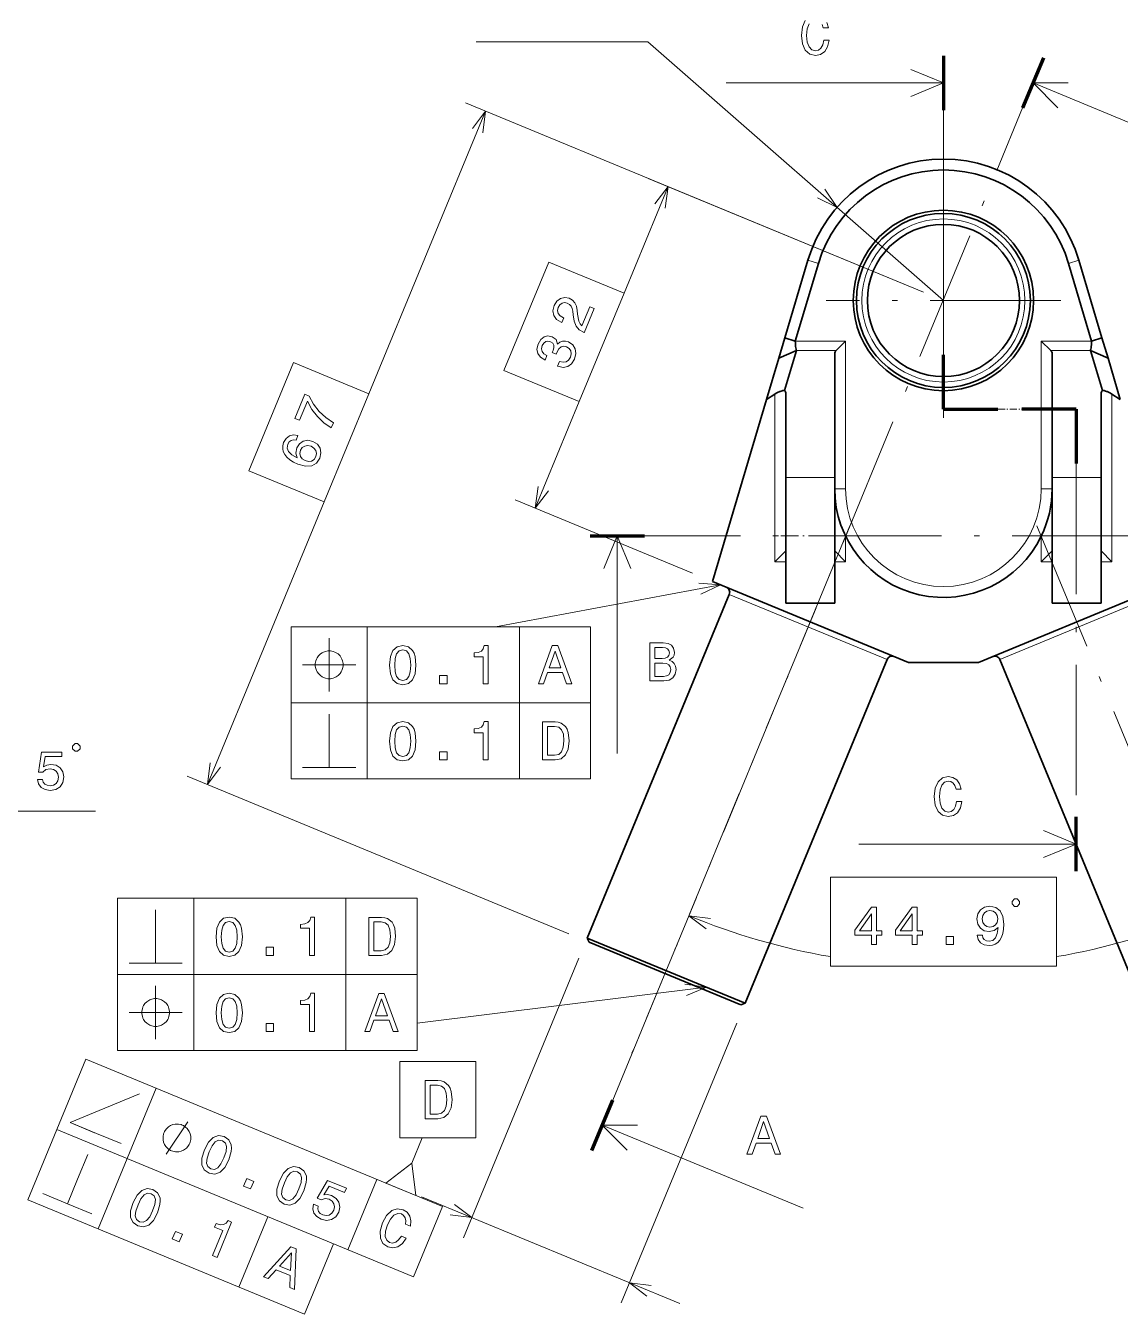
# Model space of a CAD drawing. Extents: x 0 to 420, y 0 to 297.
# Drawn here: x 118.9 to 219.6, y 65 to 183.5 of the extents above; entities that cross this region are included whole.
import ezdxf

# ---------------------------------------------------------------- set-up
doc = ezdxf.new("R2010")
doc.units = 0
doc.linetypes.add('DASHDOT', pattern=[18.5, 12, -3, 0.5, -3])

msp = doc.modelspace()

# ---------------------------------------------------------------- linework, layer by layer
at = {"color": 7, "lineweight": 13, "ltscale": 0.395202}
msp.add_line((176.165009, 182.025543), (160.356934, 182.025543), dxfattribs=at)
at = {"color": 7, "lineweight": 13}
for p, q in [((203.343613, 158.240448), (176.165009, 182.025543)), ((203.343613, 178.240448), (183.343613, 178.240448)), ((150.488724, 149.66478), (161.227173, 175.647095)), ((201.495255, 159.004364), (159.378815, 176.411026)), ((201.495255, 159.004364), (176.169647, 169.471405)), ((135.635773, 113.727158), (146.374222, 139.709488)), ((173.343613, 136.587234), (173.343613, 116.587227)), ((182.828812, 132.093826), (162.137451, 128.240448)), ((143.343613, 128.240448), (170.887695, 128.240448)), ((143.343613, 121.240448), (170.887695, 121.240448)), ((168.898239, 99.979828), (133.787415, 114.491074)), ((143.343613, 114.240448), (170.887695, 114.240448)), ((103.203514, 111.284958), (125.328247, 111.284958)), ((215.557602, 108.240448), (195.557602, 108.240448)), ((127.378006, 103.258934), (154.922089, 103.258934)), ((127.378006, 96.258934), (154.922089, 96.258934)), ((181.549942, 95.075516), (154.922089, 91.792145)), ((127.378006, 89.258934), (154.922089, 89.258934)), ((124.466034, 88.468178), (157.255981, 74.916145)), ((121.792297, 81.998924), (154.582245, 68.446892)), ((171.962357, 82.391113), (190.445923, 74.751884)), ((119.118568, 75.529678), (144.574219, 65.008904))]:
    msp.add_line(p, q, dxfattribs=at)
at = {"color": 7, "lineweight": 100, "ltscale": 0.125}
for p, q in [((203.343613, 180.740448), (203.343613, 175.740448)), ((212.538513, 180.567566), (210.628708, 175.946671)), ((203.343613, 148.240448), (203.343613, 153.240448)), ((203.343613, 148.240448), (208.343613, 148.240448)), ((215.557602, 148.240448), (210.557602, 148.240448)), ((215.557602, 148.240448), (215.557602, 143.240448)), ((170.843613, 136.587234), (175.843613, 136.587234)), ((215.557602, 105.740448), (215.557602, 110.740448)), ((171.007446, 80.080666), (172.917252, 84.701553))]:
    msp.add_line(p, q, dxfattribs=at)
at = {"color": 7, "lineweight": 13, "ltscale": 0.5}
msp.add_line((211.583618, 178.257126), (230.067169, 170.617889), dxfattribs=at)
at = {"color": 7, "linetype": 'DASHDOT', "lineweight": 13}
for p, q in [((172.917252, 84.701553), (210.628708, 175.946671)), ((203.343613, 175.740448), (203.343613, 153.240448)), ((203.343613, 169.030441), (203.343613, 147.450455)), ((214.133606, 158.240448), (192.553619, 158.240448)), ((215.557602, 143.240448), (215.557602, 110.740448)), ((194.748383, 137.523254), (173.991959, 87.30188)), ((211.947617, 137.526825), (232.703812, 87.306007)), ((240.164871, 136.587234), (175.843613, 136.587234))]:
    msp.add_line(p, q, dxfattribs=at)
at = {"color": 7, "lineweight": 13, "ltscale": 0.26535}
msp.add_line((173.963867, 158.89827), (178.018005, 168.707489), dxfattribs=at)
at = {"color": 7, "lineweight": 35, "ltscale": 0.186354}
for p, q in [((188.759918, 154.793701), (190.881042, 161.939697)), ((189.718567, 154.509155), (191.839706, 161.655136)), ((216.968658, 154.509155), (214.847519, 161.655136)), ((217.927307, 154.793701), (215.806183, 161.939697))]:
    msp.add_line(p, q, dxfattribs=at)
at = {"color": 7, "lineweight": 13, "ltscale": 0.025}
for p, q in [((190.881042, 161.939697), (191.839706, 161.655136)), ((215.806183, 161.939697), (214.847519, 161.655136)), ((193.343613, 140.927765), (194.343613, 140.927765)), ((213.343613, 140.927765), (212.343613, 140.927765)), ((187.843613, 134.200851), (188.843597, 134.200851)), ((193.343597, 134.200851), (194.343613, 134.200851)), ((212.343613, 134.200851), (213.343613, 134.200851)), ((217.843613, 134.200851), (218.843613, 134.200851))]:
    msp.add_line(p, q, dxfattribs=at)
at = {"color": 7, "lineweight": 35, "ltscale": 0.048774}
for p, q in [((188.759903, 154.793671), (188.204742, 152.92337)), ((217.927322, 154.793671), (218.482483, 152.92337))]:
    msp.add_line(p, q, dxfattribs=at)
at = {"color": 7, "lineweight": 35, "ltscale": 0.025}
for p, q in [((188.759918, 154.793701), (189.718567, 154.509155)), ((217.927307, 154.793701), (216.968658, 154.509155))]:
    msp.add_line(p, q, dxfattribs=at)
at = {"color": 7, "lineweight": 13, "ltscale": 0.115626}
for p, q in [((189.718567, 154.509155), (194.343613, 154.509155)), ((212.343613, 154.509155), (216.968658, 154.509155))]:
    msp.add_line(p, q, dxfattribs=at)
at = {"color": 7, "lineweight": 35, "ltscale": 0.030619}
for p, q in [((194.343613, 154.509155), (193.477585, 153.643127)), ((212.343613, 154.509155), (213.209641, 153.643127))]:
    msp.add_line(p, q, dxfattribs=at)
at = {"color": 7, "lineweight": 13, "ltscale": 0.339535}
for p, q in [((194.343613, 154.509155), (194.343613, 140.927765)), ((212.343613, 154.509155), (212.343613, 140.927765))]:
    msp.add_line(p, q, dxfattribs=at)
at = {"color": 7, "lineweight": 35, "ltscale": 0.098868}
for p, q in [((188.204758, 152.923401), (187.079407, 149.132156)), ((218.482468, 152.923401), (219.607819, 149.132156))]:
    msp.add_line(p, q, dxfattribs=at)
at = {"color": 7, "lineweight": 35, "ltscale": 0.044145}
for p, q in [((188.204742, 152.92337), (189.817184, 153.643143)), ((218.482483, 152.92337), (216.870041, 153.643143))]:
    msp.add_line(p, q, dxfattribs=at)
at = {"color": 7, "lineweight": 35, "ltscale": 0.096292}
for p, q in [((189.8172, 153.643127), (188.721161, 149.950668)), ((216.870026, 153.643127), (217.966064, 149.950668))]:
    msp.add_line(p, q, dxfattribs=at)
at = {"color": 7, "lineweight": 13, "ltscale": 0.09151}
for p, q in [((189.8172, 153.643127), (193.477585, 153.643127)), ((213.209641, 153.643127), (216.870026, 153.643127))]:
    msp.add_line(p, q, dxfattribs=at)
at = {"color": 7, "lineweight": 35, "ltscale": 0.284946}
for p, q in [((193.343613, 141.956589), (193.343613, 153.354446)), ((213.343613, 141.956589), (213.343613, 153.354446))]:
    msp.add_line(p, q, dxfattribs=at)
at = {"color": 7, "lineweight": 35, "ltscale": 0.022751}
for p, q in [((187.843613, 149.626175), (187.079391, 149.132095)), ((218.843613, 149.626175), (219.607834, 149.132095))]:
    msp.add_line(p, q, dxfattribs=at)
at = {"color": 7, "lineweight": 13, "ltscale": 0.385633}
for p, q in [((187.843613, 149.626175), (187.843613, 134.200851)), ((218.843613, 149.626175), (218.843613, 134.200851))]:
    msp.add_line(p, q, dxfattribs=at)
at = {"color": 7, "lineweight": 35, "ltscale": 0.192931}
for p, q in [((188.843613, 141.956589), (188.843613, 149.673843)), ((217.843613, 141.956589), (217.843613, 149.673843))]:
    msp.add_line(p, q, dxfattribs=at)
at = {"color": 7, "lineweight": 13, "ltscale": 0.265349}
msp.add_line((165.795227, 139.133774), (169.849365, 148.942978), dxfattribs=at)
at = {"color": 7, "lineweight": 35, "ltscale": 0.436579}
msp.add_line((182.110107, 132.390869), (187.079391, 149.132095), dxfattribs=at)
at = {"color": 7, "linetype": 'DASHDOT', "lineweight": 13, "ltscale": 0.05535}
msp.add_line((208.343613, 148.240448), (210.557602, 148.240448), dxfattribs=at)
at = {"color": 7, "lineweight": 13, "ltscale": 0.1125}
for p, q in [((188.843613, 141.956589), (193.343613, 141.956589)), ((213.343613, 141.956589), (217.843613, 141.956589))]:
    msp.add_line(p, q, dxfattribs=at)
at = {"color": 7, "lineweight": 35, "ltscale": 0.289234}
for p, q in [((188.843613, 130.387222), (188.843613, 141.956589)), ((193.343613, 130.387222), (193.343613, 141.956589)), ((213.343613, 130.387222), (213.343613, 141.956589)), ((217.843613, 130.387222), (217.843613, 141.956589))]:
    msp.add_line(p, q, dxfattribs=at)
at = {"color": 7, "lineweight": 13, "ltscale": 0.441334}
msp.add_line((180.261749, 133.154785), (163.946884, 139.897705), dxfattribs=at)
at = {"color": 7, "linetype": 'DASHDOT', "lineweight": 13, "ltscale": 0.135}
for p, q in [((188.393616, 136.587234), (193.79361, 136.587234)), ((212.893616, 136.587234), (218.29361, 136.587234))]:
    msp.add_line(p, q, dxfattribs=at)
at = {"color": 7, "lineweight": 13, "ltscale": 0.059201}
for p, q in [((194.343613, 134.200851), (194.343613, 136.568878)), ((212.343613, 136.568878), (212.343613, 134.200851))]:
    msp.add_line(p, q, dxfattribs=at)
at = {"color": 7, "lineweight": 35, "ltscale": 0.035355}
for p, q in [((187.843613, 134.200851), (188.843613, 135.200851)), ((194.343613, 134.200851), (193.343613, 135.200851)), ((212.343613, 134.200851), (213.343613, 135.200851)), ((218.843613, 134.200851), (217.843613, 135.200851))]:
    msp.add_line(p, q, dxfattribs=at)
at = {"color": 7, "lineweight": 35, "ltscale": 0.4875}
for p, q in [((200.131592, 124.942619), (182.110107, 132.390869)), ((206.555634, 124.942619), (224.577118, 132.390869))]:
    msp.add_line(p, q, dxfattribs=at)
at = {"color": 7, "lineweight": 35}
for p, q in [((183.647003, 131.214645), (170.583923, 99.60775)), ((198.156601, 125.217857), (185.093521, 93.610954)), ((208.539383, 125.221474), (221.602448, 93.614578))]:
    msp.add_line(p, q, dxfattribs=at)
at = {"color": 7, "lineweight": 13, "ltscale": 0.3925}
for p, q in [((183.647003, 131.214645), (198.156601, 125.217857)), ((223.048981, 131.218262), (208.539383, 125.221474))]:
    msp.add_line(p, q, dxfattribs=at)
at = {"color": 7, "lineweight": 35, "ltscale": 0.1125}
for p, q in [((188.843613, 130.387222), (193.343613, 130.387222)), ((213.343613, 130.387222), (217.843613, 130.387222))]:
    msp.add_line(p, q, dxfattribs=at)
at = {"color": 7, "lineweight": 13, "ltscale": 0.175}
for p, q in [((143.343613, 128.240448), (143.343613, 121.240448)), ((150.343613, 128.240448), (150.343613, 121.240448)), ((164.351685, 128.240448), (164.351685, 121.240448)), ((170.887695, 128.240448), (170.887695, 121.240448)), ((143.343613, 121.240448), (143.343613, 114.240448)), ((150.343613, 121.240448), (150.343613, 114.240448)), ((164.351685, 121.240448), (164.351685, 114.240448)), ((170.887695, 121.240448), (170.887695, 114.240448)), ((127.378006, 103.258934), (127.378006, 96.258934)), ((134.378006, 103.258934), (134.378006, 96.258934)), ((148.386078, 103.258934), (148.386078, 96.258934)), ((154.922089, 103.258934), (154.922089, 96.258934)), ((127.378006, 96.258934), (127.378006, 89.258934)), ((134.378006, 96.258934), (134.378006, 89.258934)), ((148.386078, 96.258934), (148.386078, 89.258934)), ((154.922089, 96.258934), (154.922089, 89.258934)), ((124.466034, 88.468178), (121.792297, 81.998924)), ((130.935272, 85.794449), (128.261551, 79.325195)), ((121.792297, 81.998924), (119.118568, 75.529678)), ((128.261551, 79.325195), (125.587822, 72.855949)), ((151.21553, 77.412651), (148.541809, 70.943405)), ((157.255981, 74.916145), (154.582245, 68.446892)), ((141.207504, 73.974655), (138.533768, 67.505409)), ((147.247955, 71.478149), (144.574219, 65.008904))]:
    msp.add_line(p, q, dxfattribs=at)
at = {"color": 7, "lineweight": 35, "ltscale": 0.160601}
msp.add_line((200.131592, 124.942619), (206.555634, 124.942619), dxfattribs=at)
at = {"color": 7, "lineweight": 35, "ltscale": 0.3925}
msp.add_line((170.583923, 99.60775), (185.093521, 93.610954), dxfattribs=at)
at = {"color": 7, "lineweight": 35, "ltscale": 0.010607}
msp.add_line((170.583923, 99.60775), (170.746597, 99.215912), dxfattribs=at)
at = {"color": 7, "lineweight": 35, "ltscale": 0.3775}
msp.add_line((170.746597, 99.215912), (184.701691, 93.448296), dxfattribs=at)
at = {"color": 34, "lineweight": 13}
for p, q in [((169.820007, 97.759399), (159.191956, 72.044174)), ((184.329605, 91.762604), (173.701553, 66.047379)), ((155.334976, 75.802338), (179.086365, 65.985931))]:
    msp.add_line(p, q, dxfattribs=at)
at = {"color": 7, "lineweight": 35, "ltscale": 0.010606}
msp.add_line((185.093521, 93.610954), (184.701691, 93.448296), dxfattribs=at)
at = {"color": 7, "lineweight": 13, "ltscale": 0.063417}
msp.add_line((154.428162, 78.896111), (155.397064, 81.240448), dxfattribs=at)
at = {"color": 7, "lineweight": 13}
for points in [[(190.630722, 183.982162), (190.368469, 183.402191), (190.277695, 182.615448), (190.368469, 181.828705), (190.630722, 181.248734), (191.03923, 180.890671), (191.573807, 180.769623), (192.042831, 180.865448), (192.421066, 181.132736), (192.688354, 181.571503), (192.829575, 182.166595), (192.345428, 182.166595), (192.244553, 181.742966), (192.078125, 181.440369), (191.846146, 181.253769), (191.573807, 181.193253), (191.246002, 181.284042), (190.9888, 181.556366), (190.817322, 182.000168), (190.761841, 182.615448), (190.817322, 183.225677), (190.983749, 183.67453)], [(192.184036, 183.6241), (192.294983, 183.311417), (192.774094, 183.311417), (192.622803, 183.790527)], [(200.343613, 176.997803), (203.343613, 178.240448), (200.343613, 179.483093)], [(214.83078, 178.259659), (211.583618, 178.257126), (213.8815, 175.962814)], [(160.967667, 173.664001), (161.227173, 175.647095), (160.010895, 174.059448)], [(177.758499, 166.724396), (178.018005, 168.707489), (176.801712, 167.119827)], [(191.766129, 167.684494), (193.560791, 166.801788), (192.447937, 168.463577)], [(166.054733, 141.116867), (165.795227, 139.133774), (167.01152, 140.721436)], [(174.586258, 133.587234), (173.343613, 136.587234), (172.100967, 133.587234)], [(181.024384, 131.231247), (182.828812, 132.093826), (180.834839, 132.249023)], [(146.843613, 122.290451), (146.843613, 124.740448), (146.843613, 127.190445)], [(144.393616, 124.740448), (146.843613, 124.740448), (149.29361, 124.740448)], [(146.843613, 115.290451), (146.843613, 117.740448), (146.843613, 120.190445)], [(135.895264, 115.710251), (135.635773, 113.727158), (136.852051, 115.314812)], [(144.393616, 115.290451), (146.843613, 115.290451), (149.29361, 115.290451)], [(212.557602, 106.997803), (215.557602, 108.240448), (212.557602, 109.483093)], [(130.878006, 97.308937), (130.878006, 99.758934), (130.878006, 102.208931)], [(181.907761, 101.396896), (179.924667, 101.656403), (181.512329, 100.440125)], [(128.428009, 97.308937), (130.878006, 97.308937), (133.328003, 97.308937)], [(130.878006, 90.308937), (130.878006, 92.758934), (130.878006, 95.208931)], [(179.695953, 94.325348), (181.549942, 95.075516), (179.56926, 95.352844)], [(128.428009, 92.758934), (130.878006, 92.758934), (133.328003, 92.758934)], [(125.266251, 81.699295), (123.002014, 82.635101), (126.202057, 83.963531), (129.4021, 85.291962)], [(123.16375, 82.568253), (125.427986, 81.632446), (127.692223, 80.696648)], [(131.841141, 79.739334), (133.824921, 82.706581)], [(175.209534, 82.393654), (171.962357, 82.391113), (174.260239, 80.096809)], [(122.754257, 75.1632), (123.690063, 77.427437), (124.625862, 79.691673)], [(120.490021, 76.099007), (122.754257, 75.1632), (125.018494, 74.227394)]]:
    msp.add_lwpolyline(points, dxfattribs=at)
for points in [[(162.91803, 151.807693), (169.849365, 148.942978), (173.963867, 158.89827), (167.032532, 161.762985)], [(170.301743, 155.273682), (171.220596, 157.496902), (170.819763, 157.662567), (170.093552, 155.905426), (169.914948, 156.093842), (169.802521, 156.336761), (169.685425, 156.990875), (169.659241, 157.323669), (169.585968, 157.714111), (169.443451, 158.02948), (169.22049, 158.268982), (168.92746, 158.444656), (168.503204, 158.527222), (168.105057, 158.435303), (167.770599, 158.180634), (167.521545, 157.776062), (167.415863, 157.295883), (167.494293, 156.865097), (167.753326, 156.501572), (168.183929, 156.236282), (168.249176, 156.20932), (168.424469, 156.633453), (168.387177, 156.648865), (168.087585, 156.821808), (167.906555, 157.043961), (167.84024, 157.306015), (167.898773, 157.59288), (168.057098, 157.843948), (168.256454, 157.996201), (168.492157, 158.051575), (168.739807, 158.003799), (168.94072, 157.882568), (169.085892, 157.718872), (169.182724, 157.504242), (169.237793, 157.241364), (169.273285, 156.904739), (169.373474, 156.328552), (169.548172, 155.879807), (169.842072, 155.534607), (170.287766, 155.279465)], [(167.843262, 152.203583), (167.875885, 152.190094), (168.354141, 152.079742), (168.780258, 152.16011), (169.137207, 152.416397), (169.405212, 152.840408), (169.526321, 153.357895), (169.471497, 153.806198), (169.241562, 154.174072), (168.85675, 154.431335), (168.56636, 154.507706), (168.300262, 154.497635), (168.058456, 154.401123), (167.840149, 154.229401), (167.713684, 154.636383), (167.357147, 154.909241), (166.964706, 154.989578), (166.606888, 154.902817), (166.299591, 154.647842), (166.054077, 154.225433), (165.955276, 153.775146), (166.027435, 153.36879), (166.267014, 153.0242), (166.671585, 152.775146), (166.704208, 152.761658), (166.875641, 153.176468), (166.592773, 153.337051), (166.428452, 153.546844), (166.378845, 153.796524), (166.445892, 154.09079), (166.583344, 154.317734), (166.754425, 154.454391), (166.957199, 154.496094), (167.188934, 154.449432), (167.399979, 154.313095), (167.507568, 154.137665), (167.519867, 153.903397), (167.438034, 153.62616), (167.358246, 153.44632), (167.726456, 153.294144), (167.811523, 153.526367), (167.974823, 153.802673), (168.177231, 153.975494), (168.412933, 154.030869), (168.669907, 153.979233), (168.919037, 153.816238), (169.063599, 153.598251), (169.10083, 153.331833), (169.025269, 153.030197), (168.8573, 152.755814), (168.628876, 152.599213), (168.349274, 152.556503), (168.020477, 152.632385)], [(139.442871, 142.574188), (146.374207, 139.709488), (150.488724, 149.66478), (143.557388, 152.52948)], [(147.02887, 146.529572), (147.223419, 147.00032), (146.517944, 147.47197), (145.911911, 148.03894), (145.403366, 148.696594), (144.984924, 149.45343), (144.598083, 149.613327), (143.681152, 147.39476), (144.105286, 147.219467), (144.837296, 148.990585), (145.254608, 148.217834), (145.751907, 147.559372), (146.339294, 147.000107)], [(143.968872, 145.819916), (143.554749, 145.88739), (143.190338, 145.797897), (142.882233, 145.554153), (142.65213, 145.169052), (142.571106, 144.880569), (142.561417, 144.606277), (142.619217, 144.336823), (142.751099, 144.074951), (142.949646, 143.829178), (143.219543, 143.59758), (143.560791, 143.380142), (143.967896, 143.190063), (144.660553, 142.991089), (145.235016, 143.021057), (145.676163, 143.269836), (145.982086, 143.732758), (146.085037, 144.219528), (146.00853, 144.654968), (145.756088, 145.02124), (145.350723, 145.281555), (144.875198, 145.385315), (144.44635, 145.311539), (144.095169, 145.069229), (143.851089, 144.689896), (143.761292, 144.208588), (143.890198, 143.767868), (143.406403, 144.049683), (143.099838, 144.350998), (142.975159, 144.669922), (143.031586, 145.01767), (143.165192, 145.235306), (143.336273, 145.371964), (143.547546, 145.421066), (143.791656, 145.391129)], [(145.168533, 144.827515), (145.440979, 144.654892), (145.610748, 144.431931), (145.673218, 144.160553), (145.611954, 143.88028), (145.451691, 143.624542), (145.22052, 143.474533), (144.940933, 143.431824), (144.629974, 143.51123), (144.36026, 143.677277), (144.195129, 143.898315), (144.143921, 144.170502), (144.212082, 144.480667), (144.367371, 144.711166), (144.585373, 144.855713), (144.858368, 144.895676)], [(148.126953, 124.740448), (148.126953, 124.857117), (148.068619, 125.090446), (148.010284, 125.26545), (147.95195, 125.382118), (147.835281, 125.557114), (147.660278, 125.732117), (147.485275, 125.848778), (147.368607, 125.907112), (147.193619, 125.965446), (146.960281, 126.023781), (146.843613, 126.023781), (146.726944, 126.023781), (146.493607, 125.965446), (146.318619, 125.907112), (146.20195, 125.848778), (146.026947, 125.732117), (145.851944, 125.557114), (145.735275, 125.382118), (145.676941, 125.26545), (145.618607, 125.090446), (145.560272, 124.857117), (145.560272, 124.740448), (145.560272, 124.623779), (145.618607, 124.39045), (145.676941, 124.215446), (145.735275, 124.098778), (145.851944, 123.923782), (146.026947, 123.748779), (146.20195, 123.632118), (146.318619, 123.573784), (146.493607, 123.51545), (146.726944, 123.457115), (146.843613, 123.457115), (146.960281, 123.457115), (147.193619, 123.51545), (147.368607, 123.573784), (147.485275, 123.632118), (147.660278, 123.748779), (147.835281, 123.923782), (147.95195, 124.098778), (148.010284, 124.215446), (148.068619, 124.39045), (148.126953, 124.623779)], [(178.117035, 125.145241), (178.470047, 125.437744), (178.560837, 125.63443), (178.591095, 125.876511), (178.525528, 126.254745), (178.328842, 126.527084), (178.011124, 126.693512), (177.567322, 126.754028), (176.32164, 126.754028), (176.32164, 123.254028), (177.637924, 123.254028), (178.106934, 123.324631), (178.454926, 123.531403), (178.671783, 123.859215), (178.747437, 124.303017), (178.702042, 124.600571), (178.581009, 124.847687), (178.384323, 125.029243)], [(177.471497, 125.301582), (176.785614, 125.301582), (176.785614, 126.335442), (177.511841, 126.335442), (177.78418, 126.305183), (177.975815, 126.214401), (178.091812, 126.05806), (178.132156, 125.826073), (178.086761, 125.594086), (177.965729, 125.432701), (177.758957, 125.331841)], [(177.582443, 123.672615), (176.785614, 123.672615), (176.785614, 124.877945), (177.537064, 124.877945), (177.854782, 124.842644), (178.081726, 124.73674), (178.217896, 124.555183), (178.263275, 124.292931), (178.217896, 124.015556), (178.091812, 123.823914), (177.87999, 123.707916)], [(123.461586, 116.78495), (123.694916, 116.78495), (123.928253, 117.01828), (123.928253, 117.251617), (123.694916, 117.484955), (123.461586, 117.484955), (123.228256, 117.251617), (123.228256, 117.01828)], [(119.992851, 114.197777), (120.103806, 113.784233), (120.350922, 113.461472), (120.714035, 113.259735), (121.178009, 113.18409), (121.687378, 113.274872), (122.085785, 113.521988), (122.337952, 113.915359), (122.433777, 114.419678), (122.348038, 114.888702), (122.105957, 115.256851), (121.727722, 115.493889), (121.238525, 115.57962), (120.860291, 115.519104), (120.56778, 115.352676), (120.708984, 116.295761), (122.242126, 116.295761), (122.242126, 116.709305), (120.371094, 116.709305), (120.093719, 114.853394), (120.497177, 114.853394), (120.78968, 115.090431), (121.16288, 115.176163), (121.485641, 115.120689), (121.732765, 114.959305), (121.889099, 114.712189), (121.94458, 114.394463), (121.889099, 114.076736), (121.727722, 113.82962), (121.480606, 113.673279), (121.16288, 113.617805), (120.895584, 113.653107), (120.688812, 113.769104), (120.537521, 113.950661), (120.461868, 114.197777)], [(204.559418, 112.166603), (204.458557, 111.742973), (204.29213, 111.440376), (204.06015, 111.253777), (203.787811, 111.19326), (203.460007, 111.284035), (203.202805, 111.556374), (203.031326, 112.000175), (202.975845, 112.615448), (203.031326, 113.225677), (203.197754, 113.674522), (203.454956, 113.946861), (203.787811, 114.042679), (204.029892, 113.992249), (204.236664, 113.851036), (204.398041, 113.624092), (204.508987, 113.311417), (204.988098, 113.311417), (204.836807, 113.79052), (204.574554, 114.153633), (204.216492, 114.380577), (203.787811, 114.461273), (203.253235, 114.33519), (202.844727, 113.982162), (202.582474, 113.402191), (202.491699, 112.615448), (202.582474, 111.828705), (202.844727, 111.248734), (203.253235, 110.890663), (203.787811, 110.76963), (204.256836, 110.865448), (204.635071, 111.132736), (204.902359, 111.571503), (205.043579, 112.166603)], [(192.943359, 105.206581), (192.943359, 97.006577), (213.75412, 97.006577), (213.75412, 105.206581)], [(209.887451, 102.506577), (210.120789, 102.506577), (210.354111, 102.739914), (210.354111, 102.973251), (210.120789, 103.206581), (209.887451, 103.206581), (209.654114, 102.973251), (209.654114, 102.739914)], [(196.738754, 99.006577), (197.192642, 99.006577), (197.192642, 99.874016), (197.691925, 99.874016), (197.691925, 100.277473), (197.192642, 100.277473), (197.192642, 102.430931), (196.733704, 102.430931), (195.200562, 100.317818), (195.200562, 99.874016), (196.738754, 99.874016)], [(200.474777, 99.006577), (200.928665, 99.006577), (200.928665, 99.874016), (201.427948, 99.874016), (201.427948, 100.277473), (200.928665, 100.277473), (200.928665, 102.430931), (200.469727, 102.430931), (198.936584, 100.317818), (198.936584, 99.874016), (200.474777, 99.874016)], [(206.459061, 99.874016), (206.534714, 99.475601), (206.751572, 99.167969), (207.094513, 98.976318), (207.548401, 98.905716), (207.845947, 98.941017), (208.113251, 99.031799), (208.340195, 99.188141), (208.53183, 99.410034), (208.683121, 99.687416), (208.794083, 100.030357), (208.859634, 100.423729), (208.884857, 100.877617), (208.799118, 101.588715), (208.552002, 102.10817), (208.15863, 102.420845), (207.619003, 102.531799), (207.124771, 102.441017), (206.751572, 102.198944), (206.509491, 101.825745), (206.428802, 101.35672), (206.509491, 100.872574), (206.746521, 100.504417), (207.099548, 100.27243), (207.548401, 100.196777), (208.022461, 100.292603), (208.380539, 100.585114), (208.299835, 100.025314), (208.138458, 99.626892), (207.891342, 99.389862), (207.553452, 99.314217), (207.291199, 99.349518), (207.099548, 99.460472), (206.97348, 99.636978), (206.923035, 99.874016)], [(206.917999, 101.361771), (206.96843, 101.674446), (207.109634, 101.92157), (207.331543, 102.077911), (207.619003, 102.133377), (207.916565, 102.077911), (208.143509, 101.92157), (208.284714, 101.679489), (208.340195, 101.366806), (208.284714, 101.049088), (208.143509, 100.812057), (207.911514, 100.665802), (207.603882, 100.615372), (207.326492, 100.665802), (207.109634, 100.812057), (206.96843, 101.044044)], [(195.624191, 100.277473), (196.738754, 101.845917), (196.738754, 100.277473)], [(199.360214, 100.277473), (200.474777, 101.845917), (200.474777, 100.277473)], [(203.585434, 99.006577), (204.281403, 99.006577), (204.281403, 99.758026), (203.585434, 99.758026)], [(132.161346, 92.758934), (132.161346, 92.875603), (132.103012, 93.108932), (132.044678, 93.283936), (131.986343, 93.400604), (131.869675, 93.5756), (131.694672, 93.750603), (131.519669, 93.867264), (131.403, 93.925598), (131.228012, 93.983932), (130.994675, 94.042267), (130.878006, 94.042267), (130.761337, 94.042267), (130.528, 93.983932), (130.353012, 93.925598), (130.236343, 93.867264), (130.06134, 93.750603), (129.886337, 93.5756), (129.769669, 93.400604), (129.711334, 93.283936), (129.653, 93.108932), (129.594666, 92.875603), (129.594666, 92.758934), (129.594666, 92.642265), (129.653, 92.408936), (129.711334, 92.233932), (129.769669, 92.117264), (129.886337, 91.942268), (130.06134, 91.767265), (130.236343, 91.650604), (130.353012, 91.59227), (130.528, 91.533936), (130.761337, 91.475601), (130.878006, 91.475601), (130.994675, 91.475601), (131.228012, 91.533936), (131.403, 91.59227), (131.519669, 91.650604), (131.694672, 91.767265), (131.869675, 91.942268), (131.986343, 92.117264), (132.044678, 92.233932), (132.103012, 92.408936), (132.161346, 92.642265)], [(153.343613, 88.240448), (153.343613, 81.240448), (160.343613, 81.240448), (160.343613, 88.240448)], [(156.838562, 86.490448), (155.673584, 86.490448), (155.673584, 82.990448), (156.838562, 82.990448), (157.388275, 83.101402), (157.796783, 83.439293), (158.04895, 83.989006), (158.139725, 84.740448), (158.059021, 85.507019), (157.95816, 85.809616), (157.816956, 86.051689), (157.408447, 86.379494), (157.141159, 86.46019)], [(156.803268, 86.071861), (157.186554, 85.996208), (157.448792, 85.764221), (157.605133, 85.350677), (157.655579, 84.740448), (157.600098, 84.150391), (157.443756, 83.736847), (157.176468, 83.489731), (156.803268, 83.409035), (156.142609, 83.409035), (156.142609, 86.071861)], [(185.272125, 79.724312), (185.736115, 79.724312), (186.104263, 80.753128), (187.501236, 80.753128), (187.8694, 79.724312), (188.34346, 79.724312), (187.062485, 83.229355), (186.548065, 83.229355)], [(134.019058, 80.732773), (134.063629, 80.840591), (134.098831, 81.078514), (134.111771, 81.262527), (134.102417, 81.392632), (134.061447, 81.598923), (133.966553, 81.827499), (133.84938, 82.002167), (133.76384, 82.100639), (133.62439, 82.22139), (133.43103, 82.364426), (133.323212, 82.408989), (133.215393, 82.453552), (132.977478, 82.488762), (132.793457, 82.501694), (132.663361, 82.492348), (132.457062, 82.45137), (132.228485, 82.356483), (132.053833, 82.239311), (131.955353, 82.15377), (131.834595, 82.01432), (131.691559, 81.820961), (131.647003, 81.713142), (131.602448, 81.605324), (131.56723, 81.367401), (131.554291, 81.183388), (131.563644, 81.053284), (131.604614, 80.846992), (131.699509, 80.618416), (131.816681, 80.443748), (131.902222, 80.345284), (132.041672, 80.224525), (132.235031, 80.08149), (132.34285, 80.036926), (132.450668, 79.992371), (132.688599, 79.957153), (132.872604, 79.944221), (133.002701, 79.953568), (133.209, 79.994545), (133.437576, 80.089432), (133.612244, 80.206604), (133.710709, 80.292145), (133.831467, 80.431595), (133.974503, 80.624954)], [(186.265656, 81.181808), (186.805267, 82.725029), (187.344894, 81.181808)], [(135.361511, 80.134285), (135.128983, 79.373642), (135.132294, 78.761086), (135.350876, 78.299675), (135.793228, 77.996803), (136.315674, 77.900932), (136.796219, 78.073395), (137.226364, 78.506798), (137.603378, 79.207726), (137.8293, 79.965637), (137.860184, 80.291214), (137.832581, 80.580925), (137.614014, 81.042336), (137.178238, 81.347946), (136.649216, 81.441086), (136.166733, 81.263962), (135.731934, 80.832481)], [(135.808945, 79.949364), (136.079315, 80.49791), (136.363434, 80.855247), (136.671417, 81.006264), (137.018356, 80.961098), (137.291306, 80.750069), (137.402802, 80.425674), (137.35173, 79.972031), (137.15593, 79.392654), (136.883636, 78.839439), (136.599518, 78.482109), (136.29155, 78.331085), (135.951187, 78.37899), (135.671646, 78.587288), (135.56015, 78.911674), (135.611221, 79.365326)], [(142.267014, 77.280258), (142.034485, 76.519608), (142.037796, 75.907059), (142.256378, 75.445648), (142.69873, 75.142769), (143.221176, 75.046898), (143.701721, 75.21936), (144.131866, 75.652763), (144.508881, 76.353699), (144.734802, 77.11161), (144.765686, 77.43718), (144.738083, 77.726891), (144.519516, 78.188301), (144.08374, 78.493912), (143.554718, 78.587051), (143.072235, 78.409927), (142.637436, 77.978447)], [(154.822052, 75.922081), (154.428162, 78.896111), (152.04953, 77.067963)], [(138.962906, 76.795921), (139.606094, 76.53009), (139.893127, 77.224548), (139.249924, 77.490387)], [(142.714447, 77.095329), (142.984818, 77.643883), (143.268936, 78.001213), (143.57692, 78.152229), (143.923859, 78.107063), (144.196808, 77.896034), (144.308304, 77.571648), (144.257233, 77.117996), (144.061432, 76.53862), (143.789139, 75.985413), (143.50502, 75.628075), (143.197052, 75.477058), (142.856689, 75.524956), (142.577148, 75.733253), (142.465652, 76.05764), (142.516724, 76.511292)], [(145.382782, 75.13031), (145.327362, 74.705742), (145.432449, 74.313057), (145.690979, 73.98793), (146.090881, 73.740799), (146.596298, 73.630135), (147.058899, 73.706337), (147.4422, 73.973564), (147.723389, 74.403046), (147.823303, 74.869255), (147.740204, 75.301956), (147.481171, 75.665489), (147.061813, 75.93158), (146.689133, 76.020126), (146.35524, 75.978043), (146.845963, 76.795685), (148.262863, 76.210083), (148.420822, 76.59227), (146.69165, 77.306938), (145.72641, 75.697693), (146.099289, 75.543587), (146.460144, 75.650917), (146.837799, 75.587608), (147.114899, 75.413055), (147.281647, 75.169518), (147.331741, 74.881416), (147.261642, 74.566597), (147.08902, 74.294151), (146.84549, 74.127411), (146.557388, 74.077316), (146.242569, 74.147408), (146.009033, 74.282127), (145.862244, 74.468307), (145.791763, 74.693886), (145.816238, 74.951164)]]:
    msp.add_lwpolyline(points, close=True, dxfattribs=at)
at = {"color": 7, "lineweight": 35}
for points in [[(189.718567, 154.509155), (189.721359, 154.334671), (189.730103, 154.167679), (189.744873, 154.012787), (189.764893, 153.874008), (189.788513, 153.754745), (189.803009, 153.694931), (189.8172, 153.643127)], [(216.968658, 154.509155), (216.965866, 154.334671), (216.957123, 154.167679), (216.942352, 154.012787), (216.922333, 153.874008), (216.898712, 153.754745), (216.884216, 153.694931), (216.870026, 153.643127)], [(188.721146, 149.950592), (188.680649, 149.956024), (188.635498, 149.956497), (188.586365, 149.95224), (188.547348, 149.946091), (188.506821, 149.937607), (188.422333, 149.914291), (188.334885, 149.883621), (188.278168, 149.860764), (188.221024, 149.835648), (188.154266, 149.803894), (188.087555, 149.76973), (187.964447, 149.700821), (187.843597, 149.626129)], [(217.96608, 149.950592), (218.006577, 149.956024), (218.051727, 149.956512), (218.100861, 149.95224), (218.139877, 149.946091), (218.180405, 149.937607), (218.264893, 149.914291), (218.352356, 149.883621), (218.409058, 149.860764), (218.466202, 149.835648), (218.532959, 149.803894), (218.59967, 149.769745), (218.722778, 149.700821), (218.843628, 149.626129)]]:
    msp.add_lwpolyline(points, dxfattribs=at)
at = {"color": 7, "lineweight": 5}
for points in [[(152.39621, 124.700104), (152.471848, 123.908318), (152.708893, 123.343475), (153.087128, 123.000534), (153.611618, 122.88958), (154.131073, 123.000534), (154.509323, 123.343475), (154.741302, 123.908318), (154.822006, 124.700104), (154.741302, 125.486847), (154.645493, 125.799522), (154.509323, 126.056732), (154.131073, 126.399673), (153.611618, 126.515663), (153.087128, 126.399673), (152.708893, 126.051689), (152.471848, 125.486847)], [(152.880356, 124.700104), (152.9207, 125.310333), (153.046783, 125.749092), (153.273727, 126.006302), (153.611618, 126.097076), (153.944473, 126.006302), (154.171417, 125.749092), (154.297501, 125.310333), (154.337845, 124.700104), (154.297501, 124.084831), (154.171417, 123.646065), (153.944473, 123.388863), (153.611618, 123.303131), (153.273727, 123.388863), (153.046783, 123.646065), (152.9207, 124.084831)], [(160.992889, 122.990448), (161.451828, 122.990448), (161.451828, 126.515663), (161.108887, 126.515663), (161.018112, 126.208031), (160.836548, 126.001251), (160.559174, 125.880219), (160.175888, 125.839874), (160.175888, 125.481804), (160.992889, 125.481804)], [(166.086548, 122.990448), (166.550537, 122.990448), (166.918686, 124.019264), (168.315659, 124.019264), (168.683823, 122.990448), (169.157883, 122.990448), (167.876907, 126.495491), (167.362488, 126.495491)], [(167.080078, 124.447937), (167.61969, 125.991165), (168.159317, 124.447937)], [(156.999664, 122.990448), (157.695633, 122.990448), (157.695633, 123.74189), (156.999664, 123.74189)], [(152.39621, 117.700104), (152.471848, 116.908318), (152.708893, 116.343475), (153.087128, 116.000534), (153.611618, 115.88958), (154.131073, 116.000534), (154.509323, 116.343475), (154.741302, 116.908318), (154.822006, 117.700104), (154.741302, 118.486847), (154.645493, 118.799522), (154.509323, 119.056732), (154.131073, 119.399673), (153.611618, 119.515663), (153.087128, 119.399673), (152.708893, 119.051689), (152.471848, 118.486847)], [(152.880356, 117.700104), (152.9207, 118.310333), (153.046783, 118.749092), (153.273727, 119.006302), (153.611618, 119.097076), (153.944473, 119.006302), (154.171417, 118.749092), (154.297501, 118.310333), (154.337845, 117.700104), (154.297501, 117.084831), (154.171417, 116.646065), (153.944473, 116.388863), (153.611618, 116.303131), (153.273727, 116.388863), (153.046783, 116.646065), (152.9207, 117.084831)], [(160.992889, 115.990448), (161.451828, 115.990448), (161.451828, 119.515663), (161.108887, 119.515663), (161.018112, 119.208031), (160.836548, 119.001251), (160.559174, 118.880219), (160.175888, 118.839874), (160.175888, 118.481804), (160.992889, 118.481804)], [(167.614655, 119.490448), (166.449661, 119.490448), (166.449661, 115.990448), (167.614655, 115.990448), (168.164368, 116.101402), (168.572861, 116.439293), (168.825027, 116.989006), (168.915802, 117.740448), (168.835114, 118.507019), (168.734253, 118.809616), (168.593033, 119.051689), (168.18454, 119.379494), (167.917252, 119.46019)], [(167.579346, 119.071861), (167.962631, 118.996208), (168.224884, 118.764221), (168.381226, 118.350677), (168.431656, 117.740448), (168.376175, 117.150391), (168.219833, 116.736847), (167.952545, 116.489731), (167.579346, 116.409035), (166.918686, 116.409035), (166.918686, 119.071861)], [(156.999664, 115.990448), (157.695633, 115.990448), (157.695633, 116.74189), (156.999664, 116.74189)], [(136.430603, 99.71859), (136.506241, 98.926804), (136.743286, 98.361961), (137.121521, 98.01902), (137.646011, 97.908066), (138.165466, 98.01902), (138.543716, 98.361961), (138.775696, 98.926804), (138.8564, 99.71859), (138.775696, 100.505333), (138.679886, 100.818008), (138.543716, 101.075218), (138.165466, 101.418159), (137.646011, 101.534149), (137.121521, 101.418159), (136.743286, 101.070175), (136.506241, 100.505333)], [(136.914749, 99.71859), (136.955093, 100.328819), (137.081177, 100.767578), (137.308121, 101.02478), (137.646011, 101.115562), (137.978867, 101.02478), (138.205811, 100.767578), (138.331894, 100.328819), (138.372238, 99.71859), (138.331894, 99.103317), (138.205811, 98.664551), (137.978867, 98.407349), (137.646011, 98.321617), (137.308121, 98.407349), (137.081177, 98.664551), (136.955093, 99.103317)], [(145.027283, 98.008934), (145.486221, 98.008934), (145.486221, 101.534149), (145.14328, 101.534149), (145.052505, 101.226517), (144.870941, 101.019745), (144.593567, 100.898705), (144.210281, 100.85836), (144.210281, 100.50029), (145.027283, 100.50029)], [(151.649048, 101.508934), (150.484055, 101.508934), (150.484055, 98.008934), (151.649048, 98.008934), (152.198761, 98.119888), (152.607254, 98.457779), (152.859421, 99.007492), (152.950195, 99.758934), (152.869507, 100.525505), (152.768646, 100.828094), (152.627426, 101.070175), (152.218933, 101.39798), (151.951645, 101.478676)], [(151.613739, 101.090347), (151.997025, 101.014694), (152.259277, 100.782707), (152.415619, 100.369164), (152.466049, 99.758934), (152.410568, 99.168877), (152.254227, 98.755333), (151.986938, 98.508217), (151.613739, 98.427521), (150.953079, 98.427521), (150.953079, 101.090347)], [(141.034058, 98.008934), (141.730026, 98.008934), (141.730026, 98.760376), (141.034058, 98.760376)], [(136.430603, 92.71859), (136.506241, 91.926804), (136.743286, 91.361961), (137.121521, 91.01902), (137.646011, 90.908066), (138.165466, 91.01902), (138.543716, 91.361961), (138.775696, 91.926804), (138.8564, 92.71859), (138.775696, 93.505333), (138.679886, 93.818008), (138.543716, 94.075218), (138.165466, 94.418159), (137.646011, 94.534149), (137.121521, 94.418159), (136.743286, 94.070175), (136.506241, 93.505333)], [(136.914749, 92.71859), (136.955093, 93.328819), (137.081177, 93.767578), (137.308121, 94.02478), (137.646011, 94.115562), (137.978867, 94.02478), (138.205811, 93.767578), (138.331894, 93.328819), (138.372238, 92.71859), (138.331894, 92.103317), (138.205811, 91.664551), (137.978867, 91.407349), (137.646011, 91.321617), (137.308121, 91.407349), (137.081177, 91.664551), (136.955093, 92.103317)], [(145.027283, 91.008934), (145.486221, 91.008934), (145.486221, 94.534149), (145.14328, 94.534149), (145.052505, 94.226517), (144.870941, 94.019745), (144.593567, 93.898705), (144.210281, 93.85836), (144.210281, 93.50029), (145.027283, 93.50029)], [(150.120941, 91.008934), (150.58493, 91.008934), (150.953079, 92.03775), (152.350052, 92.03775), (152.718216, 91.008934), (153.192276, 91.008934), (151.911301, 94.513977), (151.396881, 94.513977)], [(151.114471, 92.466431), (151.654083, 94.009651), (152.19371, 92.466431)], [(141.034058, 91.008934), (141.730026, 91.008934), (141.730026, 91.760376), (141.034058, 91.760376)], [(128.806244, 75.269279), (128.573715, 74.508629), (128.577026, 73.89608), (128.795609, 73.434669), (129.237946, 73.13179), (129.760391, 73.035919), (130.240952, 73.208382), (130.671097, 73.641792), (131.048096, 74.34272), (131.274033, 75.100632), (131.304916, 75.426201), (131.277313, 75.715919), (131.058731, 76.17733), (130.622971, 76.482941), (130.093948, 76.57608), (129.611465, 76.398956), (129.176651, 75.967476)], [(129.253677, 75.084351), (129.524048, 75.632904), (129.808167, 75.990242), (130.116135, 76.141258), (130.463089, 76.096092), (130.736038, 75.885056), (130.847534, 75.560669), (130.796463, 75.107018), (130.600662, 74.527649), (130.328369, 73.974434), (130.04425, 73.617096), (129.736267, 73.46608), (129.395905, 73.513985), (129.116379, 73.722282), (129.004883, 74.046669), (129.055954, 74.50032)], [(153.482498, 72.202904), (153.227478, 71.849915), (152.958084, 71.633835), (152.672424, 71.549995), (152.397614, 71.598083), (152.129333, 71.80719), (151.995651, 72.15712), (152.006699, 72.632767), (152.190445, 73.22258), (152.474792, 73.76535), (152.800049, 74.1166), (153.141769, 74.270042), (153.485992, 74.231461), (153.690445, 74.092392), (153.827606, 73.882904), (153.89006, 73.611526), (153.873169, 73.280174), (154.315948, 73.097176), (154.359131, 73.59774), (154.255463, 74.033493), (154.011215, 74.379997), (153.645874, 74.618309), (153.103668, 74.705978), (152.591293, 74.535751), (152.127396, 74.099922), (151.742996, 73.407509), (151.526398, 72.645737), (151.547226, 72.009575), (151.787994, 71.522621), (152.235809, 71.206573), (152.705872, 71.115982), (153.157516, 71.218536), (153.572144, 71.521935), (153.929947, 72.017975)], [(136.098083, 70.405655), (136.522217, 70.230354), (137.868713, 73.488281), (137.551788, 73.619278), (137.350388, 73.369637), (137.103607, 73.247887), (136.801041, 73.241974), (136.431396, 73.351089), (136.294632, 73.020172), (137.049683, 72.708107)], [(132.407639, 71.930908), (133.050827, 71.665077), (133.337845, 72.359543), (132.694656, 72.625374)], [(140.805542, 68.460068), (141.234329, 68.282852), (141.967545, 69.09304), (143.258591, 68.559448), (143.205872, 67.468018), (143.643982, 67.286942), (143.79892, 71.015511), (143.323517, 71.211998)], [(142.280426, 69.427567), (143.368591, 70.647675), (143.277847, 69.015335)]]:
    msp.add_lwpolyline(points, close=True, dxfattribs=at)
at = {"color": 34, "lineweight": 13}
for points in [[(157.972778, 74.152031), (159.955872, 73.892532), (158.36821, 75.10881)], [(176.448563, 67.63623), (174.465469, 67.895737), (176.053131, 66.679451)]]:
    msp.add_lwpolyline(points, dxfattribs=at)
at = {"color": 7, "lineweight": 35}
for radius in [8.3, 8, 7]:
    msp.add_circle((203.343613, 158.240448), radius, dxfattribs=at)
at = {"color": 7, "lineweight": 13}
msp.add_circle((203.343613, 158.240448), 7.5, dxfattribs=at)
at = {"color": 7, "lineweight": 35}
for centre, radius, start, end in [((203.343613, 158.240448), 13, 16.532389, 163.467614), ((203.343613, 158.240448), 12, 16.532389, 163.467614), ((188.440216, 149.658432), 0.404468, 2.187305, 46.127194), ((218.247009, 149.658432), 0.404468, 133.872787, 177.812692), ((203.343613, 140.927765), 10, 180.000005, 334.158066), ((203.343613, 140.927765), 10, 334.158066, 360), ((183.184921, 131.405624), 0.5, 337.544776, 67.544779), ((198.618698, 125.026871), 0.5, 67.544779, 157.544775), ((208.077286, 125.030495), 0.5, 22.455225, 112.455226)]:
    msp.add_arc(centre, radius, start, end, dxfattribs=at)
at = {"color": 7, "lineweight": 13}
for centre, radius, start, end in [((203.343613, 140.927765), 9, 180.000005, 360), ((203.34874, 158.332352), 61.325771, 247.544774, 260.231133), ((203.34874, 158.332352), 61.325771, 279.768862, 292.455235)]:
    msp.add_arc(centre, radius, start, end, dxfattribs=at)
at = {"color": 7, "lineweight": 35}
for centre, major_axis, start_param, end_param in [((194.342468, 153.354614), (0.998856, 0.000259), 2.6175359581, 3.1414438629), ((212.344757, 153.354614), (0.998856, -0.000259), 0.0001487906, 0.5240566951)]:
    msp.add_ellipse(centre, major_axis=major_axis, ratio=0.577658, start_param=start_param, end_param=end_param, dxfattribs=at)

doc.saveas('drawing.dxf')
